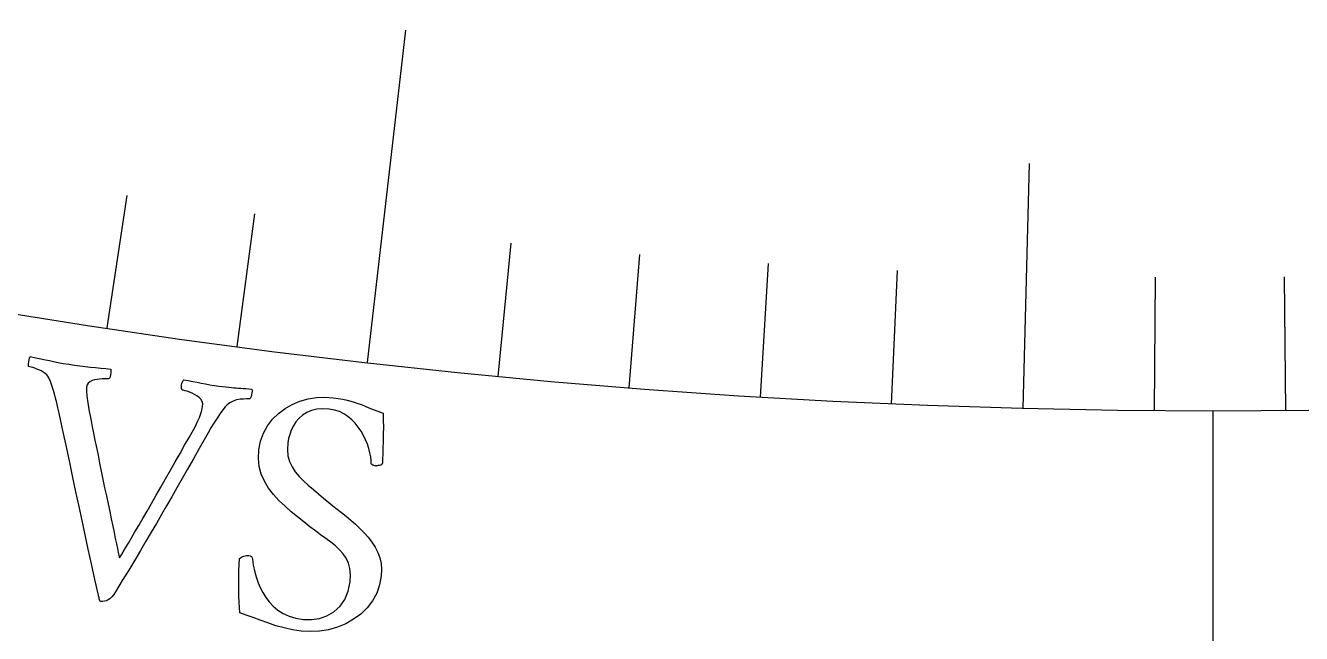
# Model space of a CAD drawing. Header units: millimetres. Extents: x -93 to 93, y -93 to 104.
# Drawn here: x -11.82 to 0.88, y -75.75 to -69.7 of the extents above; entities that cross this region are included whole.
import ezdxf

# ---------------------------------------------------------------- set-up
doc = ezdxf.new("R2010")
doc.units = ezdxf.units.MM
for name, color, linetype in [('CUT_OUTER', 1, 'Continuous'), ('ENGRAVE', 7, 'Continuous'), ('ENGRAVE_FINE', 8, 'Continuous'), ('TEXT', 5, 'Continuous')]:
    doc.layers.add(name, color=color, linetype=linetype)

msp = doc.modelspace()

# ---------------------------------------------------------------- linework, layer by layer
at = {"layer": 'CUT_OUTER'}
msp.add_arc((-0.0002, -0.0002), 92.4998, 179.658282, 0.243527, dxfattribs=at)
at = {"layer": 'ENGRAVE'}
for points in [[(-8.4131, -73.0547), (-8.0321, -69.7465)], [(-1.8907, -73.5132), (-1.8279, -71.072)], [(0, -83.7125), (0, -73.5375)]]:
    msp.add_lwpolyline(points, dxfattribs=at)
for radius in [90.65, 90.65, 88.2219, 83.7125, 83.7125, 80.1513, 73.5375, 73.5375]:
    msp.add_circle((0, 0), radius, dxfattribs=at)
at = {"layer": 'ENGRAVE_FINE'}
for points in [[(-11.0058, -72.7093), (-10.8065, -71.3923)], [(-9.711, -72.8935), (-9.5351, -71.5731)], [(-7.1124, -73.1927), (-6.9836, -71.867)], [(-5.8094, -73.3077), (-5.7042, -71.9798)], [(-4.5045, -73.3994), (-4.4229, -72.0699)], [(-3.1981, -73.4679), (-3.1402, -72.1372)], [(-0.5827, -73.5352), (-0.5722, -72.2032)], [(0.7255, -73.5339), (0.7123, -72.202)]]:
    msp.add_lwpolyline(points, dxfattribs=at)
at = {"layer": 'TEXT'}
for points in [[(-11.3861, -73.0715), (-11.3316, -73.0797), (-11.2778, -73.087), (-11.2247, -73.0935), (-11.1724, -73.0991), (-11.1207, -73.1044), (-11.0695, -73.1099), (-11.0187, -73.1154), (-10.9684, -73.1211), (-10.9668, -73.1302), (-10.9668, -73.1424), (-10.9683, -73.1578), (-10.9714, -73.1763), (-10.9755, -73.1939), (-10.98, -73.2068), (-10.9848, -73.215), (-10.99, -73.2183), (-10.9993, -73.2175), (-11.0132, -73.2171), (-11.0317, -73.2171), (-11.055, -73.2175), (-11.0804, -73.2191), (-11.1055, -73.2225), (-11.1301, -73.2277), (-11.1544, -73.2348), (-11.176, -73.2449), (-11.1925, -73.2591), (-11.2038, -73.2774), (-11.2102, -73.2999), (-11.2117, -73.336), (-11.2078, -73.3883), (-11.1984, -73.4566), (-11.1834, -73.5411), (-11.1747, -73.5851), (-11.1646, -73.6359), (-11.1531, -73.6935), (-11.1401, -73.7577), (-11.1261, -73.827), (-11.1114, -73.8998), (-11.0961, -73.9761), (-11.0802, -74.0558), (-11.0638, -74.1372), (-11.0471, -74.2187), (-11.0301, -74.3002), (-11.0128, -74.3817), (-10.9958, -74.4616), (-10.9796, -74.5383), (-10.9643, -74.6116), (-10.9497, -74.6817), (-10.9362, -74.7471), (-10.924, -74.8062), (-10.913, -74.859), (-10.9034, -74.9056), (-10.8955, -74.9441), (-10.8894, -74.9727), (-10.8852, -74.9913), (-10.883, -75.0001), (-10.8758, -74.9889), (-10.8631, -74.9684), (-10.8451, -74.9386), (-10.8217, -74.8995), (-10.794, -74.8527), (-10.7629, -74.7999), (-10.7286, -74.7411), (-10.691, -74.6762), (-10.6507, -74.6065), (-10.6084, -74.5333), (-10.5641, -74.4565), (-10.5179, -74.3762), (-10.4705, -74.2938), (-10.4229, -74.2107), (-10.3751, -74.127), (-10.327, -74.0427), (-10.2796, -73.9592), (-10.2338, -73.8782), (-10.1894, -73.7996), (-10.1466, -73.7235), (-10.1307, -73.6948), (-10.1156, -73.6651), (-10.1013, -73.6343), (-10.0877, -73.6026), (-10.0757, -73.5715), (-10.0663, -73.5428), (-10.0594, -73.5164), (-10.055, -73.4924), (-10.0543, -73.4656), (-10.0599, -73.4415), (-10.0718, -73.4202), (-10.09, -73.4016), (-10.1119, -73.3853), (-10.135, -73.3712), (-10.1592, -73.3591), (-10.1846, -73.3491), (-10.2086, -73.341), (-10.2287, -73.3348), (-10.2449, -73.3306), (-10.2572, -73.3282), (-10.2625, -73.3217), (-10.2654, -73.3113), (-10.266, -73.297), (-10.2644, -73.2788), (-10.2609, -73.2603), (-10.2562, -73.2454), (-10.2502, -73.234), (-10.243, -73.2262), (-10.1974, -73.2345), (-10.1532, -73.2427), (-10.1103, -73.251), (-10.0687, -73.2593), (-10.027, -73.2674), (-9.984, -73.2749), (-9.9396, -73.282), (-9.8938, -73.2885), (-9.8562, -73.2935), (-9.8227, -73.2976), (-9.7933, -73.301), (-9.7679, -73.3036), (-9.7446, -73.3057), (-9.7215, -73.3075), (-9.6986, -73.3091), (-9.6759, -73.3104), (-9.652, -73.3118), (-9.6255, -73.3135), (-9.5964, -73.3155), (-9.5648, -73.3179), (-9.5631, -73.327), (-9.5632, -73.3396), (-9.5651, -73.3554), (-9.5687, -73.3747), (-9.573, -73.3929), (-9.5771, -73.4058), (-9.5809, -73.4133), (-9.5845, -73.4156), (-9.5983, -73.4149), (-9.6192, -73.4155), (-9.6469, -73.4175), (-9.6817, -73.4207), (-9.7184, -73.4271), (-9.752, -73.4383), (-9.7826, -73.4544), (-9.8101, -73.4753), (-9.8298, -73.4952), (-9.853, -73.5238), (-9.8799, -73.561), (-9.9104, -73.607), (-9.9419, -73.6568), (-9.9717, -73.7057), (-10, -73.7537), (-10.0265, -73.8009), (-10.0881, -73.9101), (-10.1472, -74.0146), (-10.2039, -74.1146), (-10.258, -74.21), (-10.3105, -74.3022), (-10.3625, -74.3926), (-10.4139, -74.4814), (-10.4647, -74.5684), (-10.5156, -74.6553), (-10.5676, -74.7439), (-10.6206, -74.8341), (-10.6746, -74.926), (-10.7309, -75.0211), (-10.7907, -75.121), (-10.854, -75.2258), (-10.9208, -75.3354), (-10.9398, -75.3641), (-10.9586, -75.3874), (-10.9774, -75.4053), (-10.9961, -75.4178), (-11.0146, -75.4261), (-11.0329, -75.4312), (-11.051, -75.4333), (-11.0688, -75.4323), (-11.0737, -75.4301), (-11.0777, -75.4251), (-11.0809, -75.4174), (-11.0832, -75.4068), (-11.0851, -75.3957), (-11.0873, -75.386), (-11.0898, -75.3779), (-11.0924, -75.3714), (-11.1276, -75.2126), (-11.1614, -75.0592), (-11.1936, -74.9111), (-11.2245, -74.7684), (-11.2547, -74.6277), (-11.285, -74.4859), (-11.3154, -74.3429), (-11.3458, -74.1987), (-11.3773, -74.0502), (-11.4108, -73.8942), (-11.4461, -73.7306), (-11.4834, -73.5595), (-11.4946, -73.507), (-11.5059, -73.4572), (-11.5174, -73.41), (-11.529, -73.3655), (-11.5415, -73.3231), (-11.5552, -73.2823), (-11.5703, -73.243), (-11.5867, -73.2054), (-11.5949, -73.1904), (-11.6068, -73.1761), (-11.6223, -73.1627), (-11.6414, -73.15), (-11.6623, -73.1383), (-11.6833, -73.128), (-11.7042, -73.1191), (-11.7251, -73.1114), (-11.7447, -73.1051), (-11.7616, -73.1002), (-11.7759, -73.0965), (-11.7875, -73.0942), (-11.7885, -73.091), (-11.7882, -73.082), (-11.7864, -73.0671), (-11.7833, -73.0463), (-11.7797, -73.0254), (-11.7766, -73.0101), (-11.7739, -73.0003), (-11.7717, -72.996), (-11.7161, -73.0069), (-11.6655, -73.0171), (-11.6199, -73.0268), (-11.5792, -73.0358), (-11.5385, -73.0446), (-11.4928, -73.0535), (-11.442, -73.0625), (-11.3861, -73.0715)], [(-8.7564, -73.4045), (-8.7053, -73.4114), (-8.6589, -73.4192), (-8.6172, -73.428), (-8.5802, -73.4378), (-8.5454, -73.4487), (-8.5103, -73.4607), (-8.4749, -73.4738), (-8.4391, -73.4881), (-8.401, -73.5037), (-8.3584, -73.5206), (-8.3114, -73.5389), (-8.2599, -73.5585), (-8.2577, -73.6272), (-8.2566, -73.6969), (-8.2567, -73.7675), (-8.2581, -73.8392), (-8.26, -73.9067), (-8.262, -73.9651), (-8.2641, -74.0144), (-8.2663, -74.0544), (-8.2674, -74.0627), (-8.2723, -74.0694), (-8.2811, -74.0745), (-8.2936, -74.0782), (-8.3073, -74.0805), (-8.3196, -74.082), (-8.3304, -74.0824), (-8.3398, -74.0819), (-8.3513, -74.0797), (-8.3612, -74.0759), (-8.3696, -74.0705), (-8.3765, -74.0635), (-8.378, -74.0298), (-8.3826, -73.9931), (-8.3905, -73.9534), (-8.4014, -73.9106), (-8.4157, -73.8665), (-8.4332, -73.823), (-8.4541, -73.7799), (-8.4783, -73.7374), (-8.5058, -73.6966), (-8.5367, -73.6587), (-8.571, -73.6238), (-8.6087, -73.5918), (-8.6498, -73.5643), (-8.6945, -73.5428), (-8.7427, -73.5274), (-8.7945, -73.518), (-8.8603, -73.5139), (-8.9198, -73.5181), (-8.9728, -73.5306), (-9.0194, -73.5515), (-9.0602, -73.5787), (-9.0959, -73.6101), (-9.1264, -73.6457), (-9.1518, -73.6854), (-9.1724, -73.7274), (-9.1886, -73.7694), (-9.2005, -73.8116), (-9.208, -73.8538), (-9.2117, -73.9202), (-9.2058, -73.982), (-9.1903, -74.0391), (-9.1651, -74.0917), (-9.1326, -74.1409), (-9.0948, -74.188), (-9.0519, -74.233), (-9.0038, -74.276), (-8.953, -74.3181), (-8.9019, -74.3607), (-8.8507, -74.4037), (-8.7992, -74.4471), (-8.7593, -74.4793), (-8.7174, -74.513), (-8.6733, -74.5483), (-8.6272, -74.5852), (-8.5806, -74.6236), (-8.535, -74.6637), (-8.4905, -74.7054), (-8.4469, -74.7488), (-8.4062, -74.7941), (-8.3702, -74.8418), (-8.3388, -74.8919), (-8.3121, -74.9443), (-8.2917, -74.9991), (-8.2791, -75.0565), (-8.2743, -75.1163), (-8.2773, -75.1786), (-8.2938, -75.2686), (-8.3228, -75.3517), (-8.3643, -75.4278), (-8.4183, -75.497), (-8.482, -75.5582), (-8.5524, -75.6105), (-8.6295, -75.654), (-8.7134, -75.6887), (-8.8014, -75.7137), (-8.8907, -75.7284), (-8.9813, -75.7328), (-9.0731, -75.7269), (-9.1592, -75.714), (-9.2432, -75.6964), (-9.3249, -75.6741), (-9.4045, -75.6471), (-9.4809, -75.6187), (-9.5533, -75.5926), (-9.6216, -75.5687), (-9.6859, -75.5471), (-9.6896, -75.4938), (-9.6923, -75.4389), (-9.6942, -75.3823), (-9.6951, -75.324), (-9.6954, -75.2666), (-9.6952, -75.213), (-9.6946, -75.1629), (-9.6935, -75.1165), (-9.6922, -75.0762), (-9.6909, -75.0443), (-9.6896, -75.021), (-9.6882, -75.0062), (-9.678, -74.9989), (-9.6672, -74.9924), (-9.6558, -74.9866), (-9.6439, -74.9815), (-9.6316, -74.9776), (-9.6193, -74.9752), (-9.607, -74.9745), (-9.5947, -74.9753), (-9.5807, -74.9791), (-9.5702, -74.9865), (-9.5633, -74.9974), (-9.56, -75.0119), (-9.5567, -75.0397), (-9.5512, -75.0726), (-9.5433, -75.1104), (-9.5332, -75.1531), (-9.5199, -75.199), (-9.5027, -75.246), (-9.4816, -75.2942), (-9.4566, -75.3435), (-9.4269, -75.3919), (-9.3919, -75.4371), (-9.3514, -75.4791), (-9.3056, -75.518), (-9.2533, -75.5518), (-9.1936, -75.5786), (-9.1266, -75.5985), (-9.0521, -75.6114), (-8.9704, -75.614), (-8.8925, -75.6021), (-8.8183, -75.5756), (-8.7478, -75.5346), (-8.6865, -75.4797), (-8.6394, -75.4117), (-8.6066, -75.3307), (-8.588, -75.2366), (-8.5843, -75.1678), (-8.5896, -75.106), (-8.604, -75.0512), (-8.6274, -75.0034), (-8.6579, -74.9601), (-8.6935, -74.9189), (-8.7342, -74.8797), (-8.78, -74.8427), (-8.8293, -74.806), (-8.8803, -74.7682), (-8.9333, -74.7293), (-8.988, -74.6892), (-9.0486, -74.6415), (-9.11, -74.5917), (-9.1722, -74.5397), (-9.2352, -74.4855), (-9.2955, -74.4285), (-9.3497, -74.3679), (-9.3978, -74.3038), (-9.4399, -74.2362), (-9.4726, -74.1646), (-9.4928, -74.0889), (-9.5004, -74.0089), (-9.4956, -73.9248), (-9.4783, -73.8369), (-9.4498, -73.7566), (-9.4102, -73.6837), (-9.3595, -73.6182), (-9.3003, -73.5607), (-9.235, -73.5118), (-9.1637, -73.4714), (-9.0862, -73.4395), (-9.0053, -73.4166), (-8.9233, -73.4032), (-8.8404, -73.3991), (-8.7564, -73.4045)]]:
    msp.add_lwpolyline(points, close=True, dxfattribs=at)

doc.saveas('drawing.dxf')
